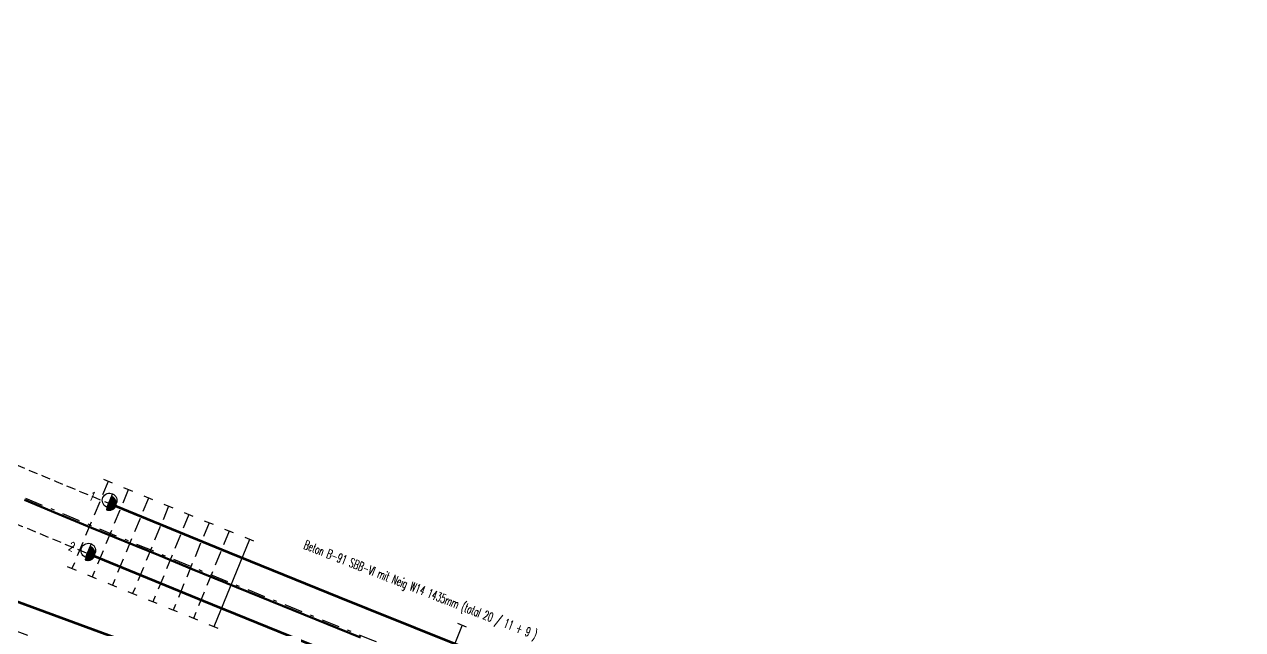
# Model space of a CAD drawing. Extents: x 2687065 to 2691361, y 1253360 to 1255888.
# Drawn here: x 2689191.22 to 2689224.66, y 1254957.4 to 1254974.02 of the extents above; entities that cross this region are included whole.
import ezdxf
from ezdxf.enums import TextEntityAlignment as Align

# ---------------------------------------------------------------- set-up
doc = ezdxf.new("R2010")
doc.units = 0
doc.header["$MEASUREMENT"] = 0
doc.linetypes.add('STRICHLINIE2', pattern=[0.375, 0.25, -0.125])
doc.linetypes.add('STRICHPUNKT', pattern=[1, 0.5, -0.25, 0, -0.25])
for name, color, linetype in [('A-GL-0014-_____', 1, 'STRICHPUNKT'), ('A-HS-0013-_____', 1, 'STRICHPUNKT'), ('A-N1-0013-_____', 1, 'STRICHPUNKT'), ('BS-TR-A-Gleisstrang-LinieGeometrie', 7, 'Continuous'), ('L-GL-0014-_____', 2, 'Continuous'), ('L-HS-0013-_____', 4, 'Continuous'), ('L-N1-0013-_____', 3, 'Continuous'), ('L-ST-0014-_____', 7, 'Continuous'), ('S-ON-0014-_____', 7, 'Continuous'), ('T-SS-0014-_____', 7, 'Continuous'), ('T-ST', 7, 'Continuous')]:
    doc.layers.add(name, color=color, linetype=linetype)
doc.styles.add('R6', font='simplex.shx', dxfattribs={"width": 0.6})
doc.styles.add('R7', font='simplex.shx', dxfattribs={"width": 0.7})

# ---------------------------------------------------------------- blocks, each defined once
blk = doc.blocks.new('WeiVlpSchwelleR')
at = {"color": 7}
for p, q in [((-0.4999999999999886, -0.1300000000000048), (-0.4999999999999886, 0.1299999999999719)), ((0.5000000000000153, -0.1300000000000075), (0.5000000000000082, 0.1299999999999692))]:
    blk.add_line(p, q, dxfattribs=at)
at = {"color": 0, "linetype": 'ByBlock', "lineweight": -2}
blk.add_line((0.5000000000000118, -1.201402631621339e-14), (-0.4999999999999868, 4.853087807381139e-15), dxfattribs=at)
at = {"style": 'R6', "width": 0.6}
blk.add_attdef('LAENGE', text='', height=0.25, rotation=90, dxfattribs=at).set_placement((1.229737067022978, 0.007106245459260857, 6e-06), align=Align.MIDDLE)
at = {"style": 'R6', "width": 0.6, "flags": 1}
for tag, p in [('WVP-SKML', (-3, -5.426215032855453e-14, 2e-06)), ('WVP-SKMR', (5, -5.426215032855453e-14, 2e-06))]:
    blk.add_attdef(tag, text='', height=0.25, rotation=180, dxfattribs=at).set_placement(p, align=Align.MIDDLE_CENTER)
for tag, rotation, p in [('VERKLINKS', 180, (-0.8611075787620777, -8.73603956063954e-05, 2e-06)), ('VERKRECHTS', 179.9999999999973, (0.8750000000000082, -5.459328261269093e-14, 2e-06))]:
    blk.add_attdef(tag, text='', height=0.25, rotation=rotation, dxfattribs=at).set_placement(p, align=Align.MIDDLE)
at = {"color": 1, "extrusion": (-1, 1.836970198721029e-16, 1.224646799147353e-16), "style": 'R6', "width": 0.6, "flags": 8}
blk.add_attdef('WVP-ANL', text='', height=0.25, rotation=270, dxfattribs=at).set_placement((1.829950611378862e-14, -6.12323399573665e-17, 0.4999999999999904), align=Align.MIDDLE)
at = {"style": 'R6', "width": 0.6, "flags": 1}
blk.add_attdef('VERSCHIEBUNG', text='', height=0.25, rotation=179.9999999999999, dxfattribs=at).set_placement((1.75503510535756, -5.395683899678261e-14, 2.000000000057511e-06), align=Align.MIDDLE_LEFT)
at = {"color": 1, "extrusion": (1, -1.83697019872103e-16, 3.374459510989179e-32), "style": 'R6', "width": 0.6, "flags": 8}
blk.add_attdef('WVP-ANR', text='', height=0.25, rotation=270, dxfattribs=at).set_placement((-1.90594986648479e-14, -7.137320858570557e-15, 0.5000000000000118), align=Align.MIDDLE)
at = {"style": 'R6', "width": 0.6}
blk.add_attdef('BEZEICHNUNG', text='', height=0.25, rotation=180, dxfattribs=at).set_placement((3.371428571428583, -5.426215032855453e-14, 2.000000000057511e-06), align=Align.MIDDLE_LEFT)
blk = doc.blocks.new('st_NormUngb_b')
h = blk.add_hatch()
h.set_pattern_fill('ANSI31', color=256, scale=0.005, style=0)
h.set_pattern_definition([(45, (0, 0), (-0.0004419417382415922, 0.0004419417382415923), [])])
h.paths.add_polyline_path([(0.2, 0, 0.4142135623730947), (2.756041922458153e-16, 0.2), (-2.756041922458152e-16, -0.2, 0.4142135623730955)])
at = {"color": 7}
blk.add_line((2.756041922457995e-16, 0.1999999999999886, 1), (-2.756041922457995e-16, -0.1999999999999886, 1), dxfattribs=at)
at = {"color": 0}
blk.add_circle((0, 0, 1), 0.2, dxfattribs=at)
at = {"layer": 'T-ST', "style": 'R7', "width": 0.7}
blk.add_attdef('WVP-STNR', text='', height=0.25, dxfattribs=at).set_placement((0.55, 0), align=Align.MIDDLE)

msp = doc.modelspace()

# ---------------------------------------------------------------- linework, layer by layer
at = {"layer": 'A-GL-0014-_____', "extrusion": (0.01856783197649532, 0.07832280268803682, 0.9967551224823394), "elevation": 148676.4978869476, "flags": 128}
msp.add_lwpolyline([(-2327079.052213841, -1835454.512072846, 0.0004287539484845768), (-2327080.535955469, -1835454.086695016, 0.03943044475241132), (-2327214.359740658, -1835427.025257246)], format="xyb", dxfattribs=at)
at = {"layer": 'A-HS-0013-_____', "extrusion": (0.02521914972572503, 0.07637716217026169, 0.9967600130351985), "elevation": 164121.6433555596, "flags": 128}
msp.add_lwpolyline([(-2160063.946759893, -2028223.712070315, 0.01569239623404082), (-2160120.178813715, -2028218.439258056)], format="xyb", dxfattribs=at)
at = {"layer": 'A-N1-0013-_____', "extrusion": (0.02521914972572503, 0.07637716217026169, 0.9967600130351985), "elevation": 164121.6433555596, "flags": 128}
msp.add_lwpolyline([(-2160063.946759893, -2028223.712070315, 0.02628544569023457), (-2160111.104385982, -2028220.29687032, 0.00253812767250049), (-2160120.240616554, -2028220.163726023)], format="xyb", dxfattribs=at)
at = {"layer": 'BS-TR-A-Gleisstrang-LinieGeometrie', "color": 2, "lineweight": 50, "true_color": 0xffff00}
msp.add_polyline3d([(2689191.21489091, 1254960.96284513, 453.612347756128), (2689192.13626239, 1254960.58047498, 453.619360994964), (2689193.05807322, 1254960.1991652, 453.626374233801), (2689193.98032218, 1254959.8189163, 453.633387472637), (2689194.90300803, 1254959.43972879, 453.640400711474), (2689195.82612956, 1254959.06160316, 453.647413950311), (2689196.74968555, 1254958.68453992, 453.654427189147), (2689197.67367477, 1254958.30853956, 453.661440427984), (2689198.59809601, 1254957.93360259, 453.668453666821), (2689199.52294803, 1254957.55972949, 453.6754669056569), (2689200.44822962, 1254957.18692078, 453.682480144494)], dxfattribs=at)
at = {"layer": 'L-GL-0014-_____', "color": 7, "linetype": 'STRICHLINIE2', "lineweight": -3, "extrusion": (0.01856783197649532, 0.07832280268803682, 0.9967551224823394), "elevation": 148676.4978869476, "flags": 128}
for points in [[(-2327079.259524883, -1835455.23285167, 0.0004287540789182674), (-2327080.742030057, -1835454.807828334, 0.02787776043705014), (-2327174.881850044, -1835433.498658025, 0.001813412347454713), (-2327181.081773268, -1835432.477512552, 0.001813412347454713)], [(-2327078.844902799, -1835453.791294022, 0.0004287538182681213), (-2327080.329880881, -1835453.365561697, 0.02787763562857071), (-2327174.632286737, -1835432.01956427, 0.001810008497886415), (-2327180.831280716, -1835430.998525324, 0.001810008497886415)]]:
    msp.add_lwpolyline(points, format="xyb", dxfattribs=at)
at = {"layer": 'L-GL-0014-_____', "lineweight": 70, "extrusion": (0.01856783197649532, 0.07832280268803682, 0.9967551224823394), "const_width": 0.07, "elevation": 148676.4978869476, "flags": 128}
for points in [[(-2327181.081773268, -1835432.477512552, 0.003030889399218491), (-2327191.460148677, -1835430.871281873, 0.004844328372296042)], [(-2327180.831280716, -1835430.998525324, 0.003034293265665192), (-2327191.239291065, -1835429.387630263, 0.004844328369071612)]]:
    msp.add_lwpolyline(points, format="xyb", dxfattribs=at)
at = {"layer": 'L-HS-0013-_____', "lineweight": 70, "extrusion": (0.02521914972572503, 0.07637716217026169, 0.9967600130351985), "const_width": 0.06999999999999999, "elevation": 164121.6433555596, "flags": 128}
for points in [[(-2160084.640576307, -2028222.111139297, 0.006721260621088605), (-2160108.721509536, -2028219.977345901, 0.006721260621088605)], [(-2160084.509502031, -2028220.61672262, 0.006728124636994857), (-2160108.65531524, -2028218.478095298, 0.006728124636994857)]]:
    msp.add_lwpolyline(points, format="xyb", dxfattribs=at)
at = {"layer": 'L-N1-0013-_____', "lineweight": 70, "extrusion": (0.02521914972572503, 0.07637716217026169, 0.9967600130351985), "const_width": 0.06999999999999999, "elevation": 164121.6433555596, "flags": 128}
msp.add_lwpolyline([(-2160084.66303742, -2028222.349967602, 0.01344690372778777), (-2160108.790330185, -2028221.098732859, 0.01344690372778777)], format="xyb", dxfattribs=at)
at = {"layer": 'L-N1-0013-_____', "extrusion": (0.02521914972572503, 0.07637716217026169, 0.9967600130351985), "elevation": 164121.6433555596, "flags": 128}
msp.add_lwpolyline([(-2160084.524993533, -2028220.85619742, 0.01343098722672101), (-2160108.704105375, -2028219.600418855, 0.01343098722672101)], format="xyb", dxfattribs=at)

# ---------------------------------------------------------------- block references
at = {"layer": 'L-ST-0014-_____', "color": 7, "extrusion": (0.01856783197649532, 0.07832280268803682, 0.9967551224823394)}
ref = msp.add_blockref('st_NormUngb_b', (-2327181.081773268, -1835432.477512552, 148676.4978869476), dxfattribs=dict(at, rotation=170.8549873887885))
ref.add_attrib('WVP-STNR', '1', dxfattribs={"layer": 'T-ST', "extrusion": (0.01856783197649532, 0.07832280268803682, 0.9967551224823394), "height": 0.25, "rotation": 170.8549873891098, "style": 'R7', "width": 0.7}).set_placement((-2327180.598026956, -1835432.559673612, 148676.4978869476), align=Align.MIDDLE)
ref = msp.add_blockref('st_NormUngb_b', (-2327180.831280716, -1835430.998525324, 148676.4978869476), dxfattribs=dict(at, rotation=170.8541787017135))
ref.add_attrib('WVP-STNR', '2', dxfattribs={"layer": 'T-ST', "extrusion": (0.01856783197649532, 0.07832280268803682, 0.9967551224823394), "height": 0.25, "rotation": 170.8541787034547, "style": 'R7', "width": 0.7}).set_placement((-2327180.366761968, -1835431.07768327, 148676.4978869476), align=Align.MIDDLE)
at = {"layer": 'S-ON-0014-_____', "color": 7, "linetype": 'STRICHLINIE2', "lineweight": -3, "extrusion": (0.01856783197649532, 0.07832280268803682, 0.9967551224823394), "xscale": 2.6}
for p, rotation in [((-2327180.71518027, -1835431.776907549, 148676.4978869476), 260.8384275503253), ((-2327181.307559242, -1835431.681581066, 148676.4978869476), 260.8780786073282), ((-2327181.900004043, -1835431.586664556, 148676.4978869476), 260.9177296643311), ((-2327182.492514388, -1835431.492158065, 148676.4978869476), 260.9573807213341), ((-2327183.085089994, -1835431.398061638, 148676.4978869476), 260.997031778337), ((-2327183.677730576, -1835431.304375321, 148676.4978869476), 261.0366828353401), ((-2327184.270435851, -1835431.211099159, 148676.4978869476), 261.076333892343)]:
    msp.add_blockref('WeiVlpSchwelleR', p, dxfattribs=dict(at, rotation=rotation))
at = {"layer": 'S-ON-0014-_____', "extrusion": (0.01856783197649532, 0.07832280268803682, 0.9967551224823394)}
for p, xscale, rotation in [((-2327184.863205535, -1835431.118233194, 148676.4978869476), 2.599999999999999, 261.1159849493459), ((-2327191.102439308, -1835430.166230017, 148676.4978869476), 2.6, 261.5330783658297)]:
    msp.add_blockref('WeiVlpSchwelleR', p, dxfattribs=dict(at, xscale=xscale, rotation=rotation))
ref = msp.add_blockref('WeiVlpSchwelleR', (-2327196.446026395, -1835429.38778106, 148676.4978869476), dxfattribs=dict(at, xscale=2.6, rotation=261.8899378788562))
ref.add_attrib('BEZEICHNUNG', 'Beton B-91 SBB-VI mit Neig W14 1435mm (total 20 / 11 + 9 )', dxfattribs={"layer": 'T-SS-0014-_____', "extrusion": (0.01856783197649532, 0.07832280268803682, 0.9967551224823394), "height": 0.25, "rotation": 171.8899378789579, "style": 'R6', "width": 0.6}).set_placement((-2327186.567081972, -1835432.624381099, 148676.4978869476), align=Align.MIDDLE_LEFT)

doc.saveas('drawing.dxf')
